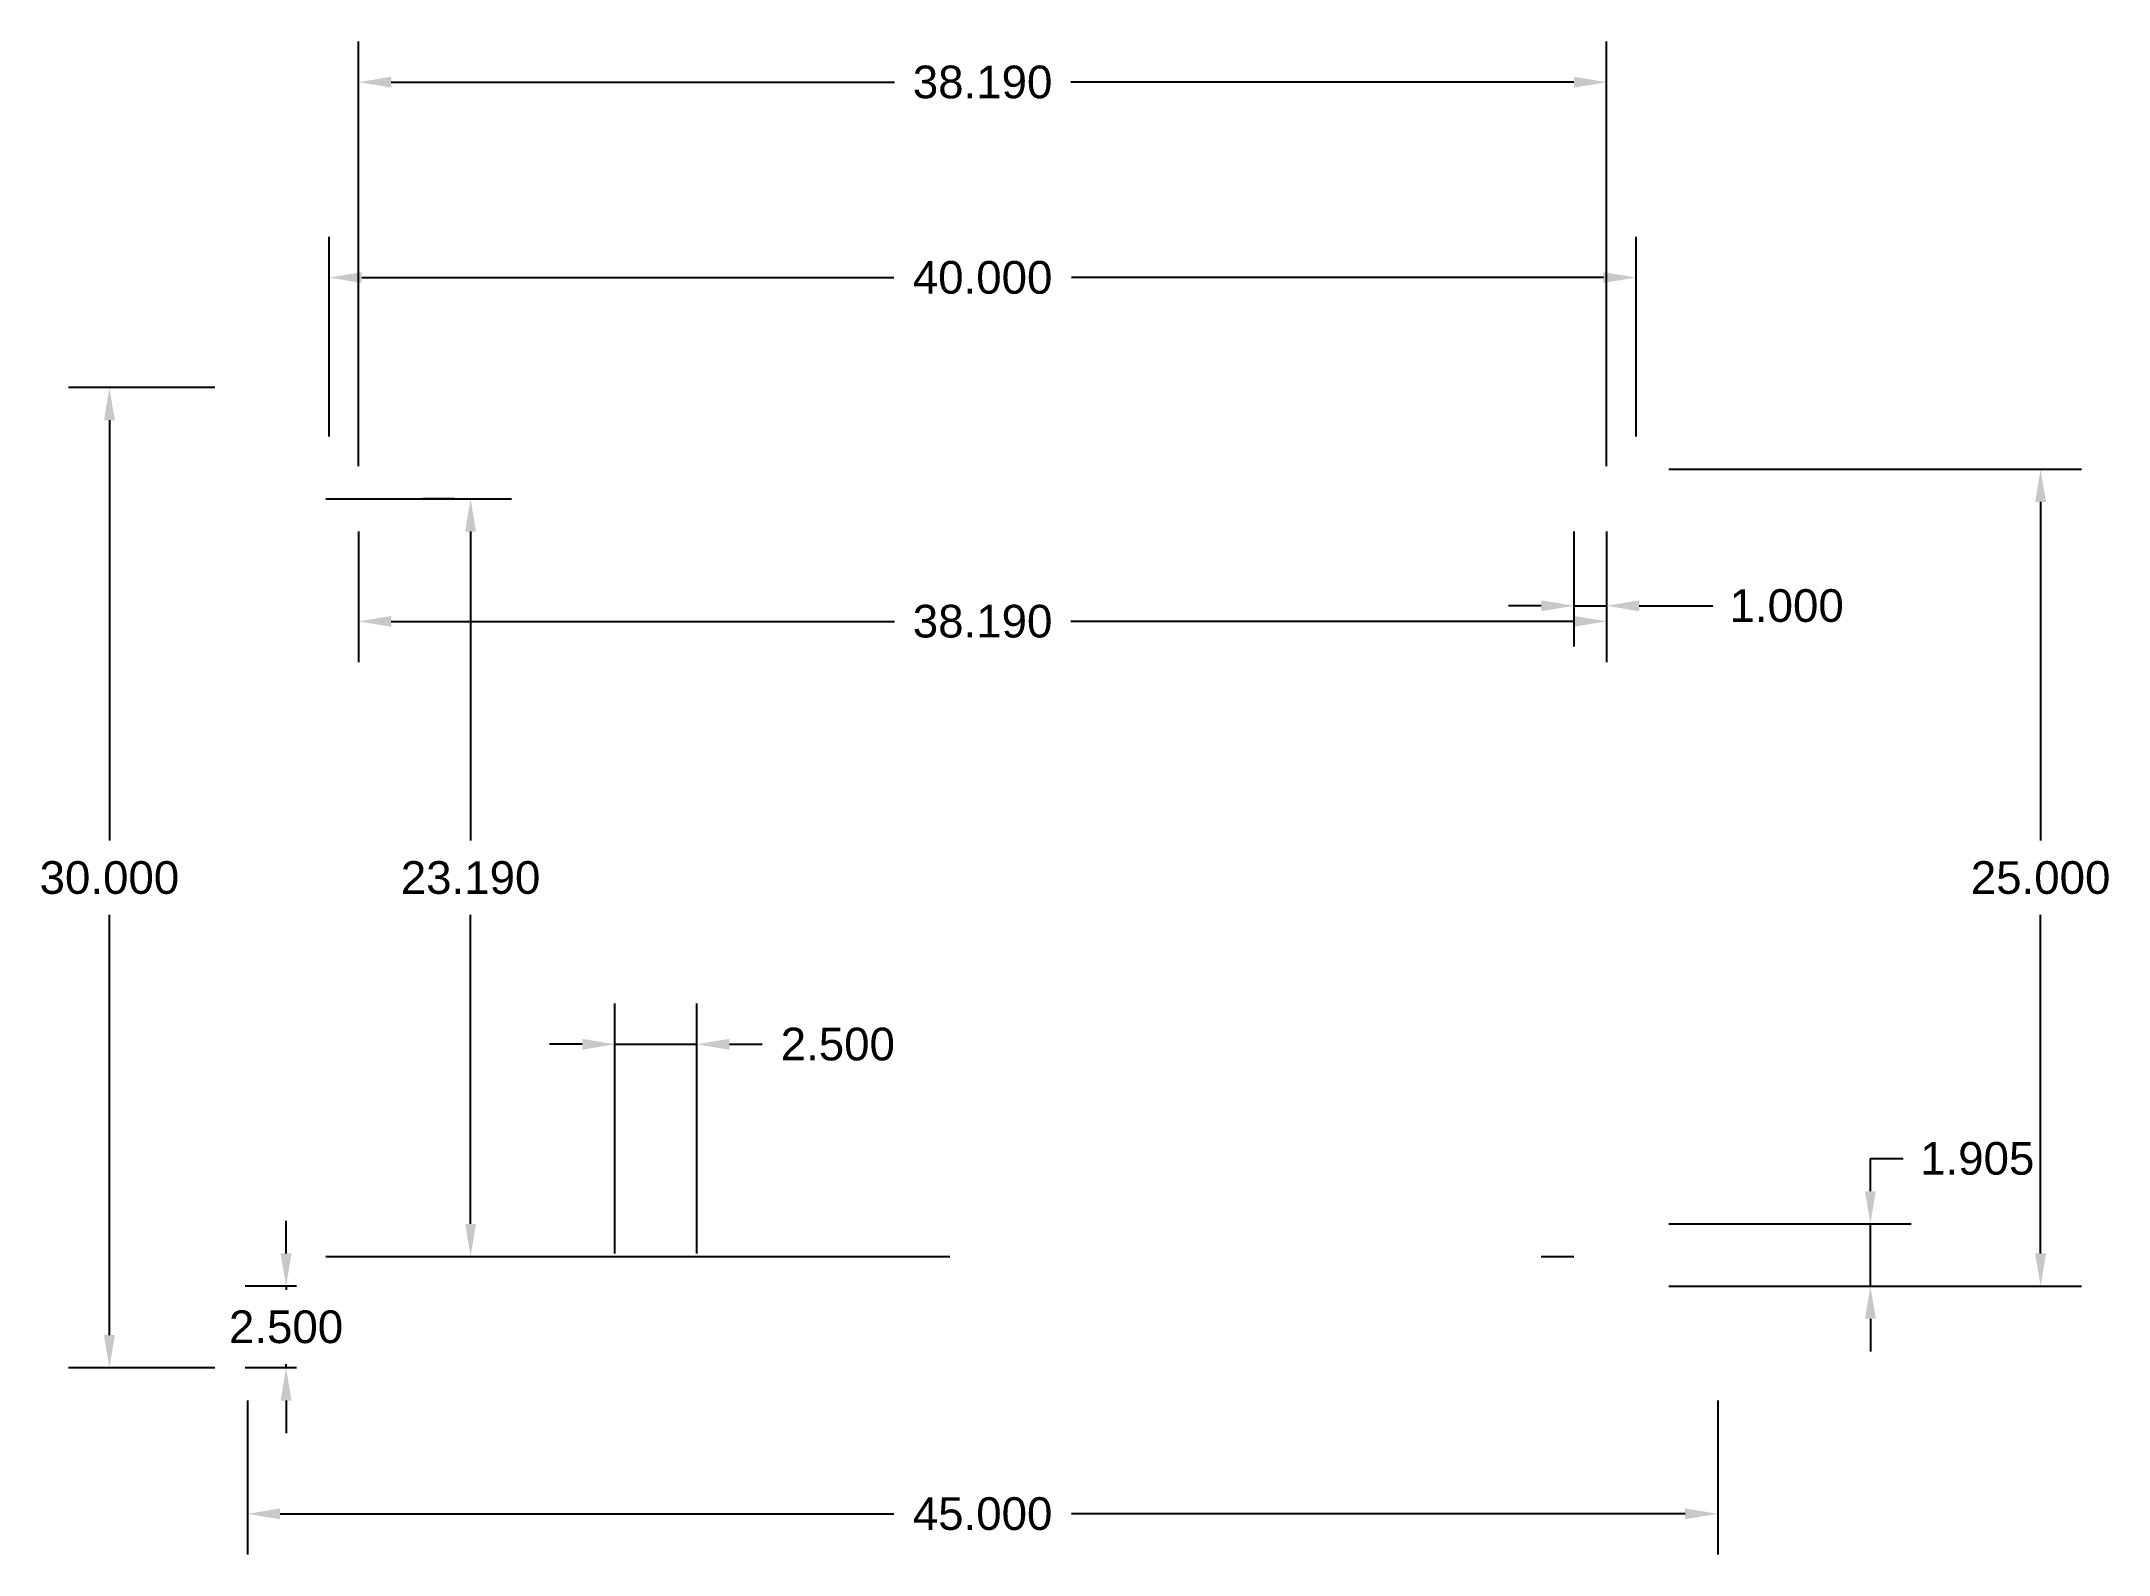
# Model space of a CAD drawing. Header units: millimetres. Extents: x 37.3 to 100.5, y 48.6 to 94.9.
import ezdxf

# ---------------------------------------------------------------- set-up
doc = ezdxf.new("R2010")
doc.units = ezdxf.units.MM
doc.styles.get("Standard").update_dxf_attribs({"font": 'arial.ttf'})
doc.dimstyles.new('MCI', dxfattribs={"dimtxt": 1, "dimasz": 1, "dimexe": 1.25, "dimexo": 1, "dimtad": 0, "dimtih": 1, "dimtoh": 1, "dimzin": 1, "dimdsep": 46, "dimtxsty": 'Standard', "dimcen": 2.5, "dimadec": 0, "dimazin": 0, "dimtm": 1e-09, "dimtfac": 1, "dimtmove": 0, "dimatfit": 3, "dimfxl": 1, "dimarcsym": 0})

# ---------------------------------------------------------------- blocks, each defined once
blk = doc.blocks.new('*D7')
at = {"layer": 'Defpoints', "color": 0, "lineweight": -2, "transparency": 16777216}
for p, q in [((46.977, 81.944), (46.977, 94.948)), ((85.167, 81.944), (85.167, 94.948)), ((47.977, 93.698), (63.374, 93.698)), ((84.167, 93.698), (68.771, 93.698))]:
    blk.add_line(p, q, dxfattribs=at)
at = {"layer": 'Defpoints', "color": 0, "transparency": 16777216}
for p in [(46.977, 93.698), (46.977, 80.944, 21.935), (85.167, 80.944, 21.935)]:
    blk.add_point(p, dxfattribs=at)
for points in [[(47.977, 93.864), (47.977, 93.531), (46.977, 93.698)], [(84.167, 93.864), (84.167, 93.531), (85.167, 93.698)]]:
    blk.add_solid(points, dxfattribs=at)
at = {"layer": 'Defpoints', "color": 0, "transparency": 16777216, "insert": (66.072, 93.698), "char_height": 1, "attachment_point": 5}
blk.add_mtext('38.190', dxfattribs=at)
blk = doc.blocks.new('*D8')
at = {"layer": 'Defpoints', "color": 0, "lineweight": -2, "transparency": 16777216}
for p, q in [((42.572, 84.349), (38.1, 84.349)), ((39.35, 83.349), (39.35, 70.485)), ((39.35, 55.349), (39.35, 68.213)), ((42.572, 54.349), (38.1, 54.349))]:
    blk.add_line(p, q, dxfattribs=at)
at = {"layer": 'Defpoints', "color": 0, "transparency": 16777216}
for p in [(43.572, 84.349, 21.935), (39.35, 54.349), (43.572, 54.349, 21.935)]:
    blk.add_point(p, dxfattribs=at)
for points in [[(39.183, 83.349), (39.517, 83.349), (39.35, 84.349)], [(39.183, 55.349), (39.517, 55.349), (39.35, 54.349)]]:
    blk.add_solid(points, dxfattribs=at)
at = {"layer": 'Defpoints', "color": 0, "transparency": 16777216, "insert": (39.35, 69.349), "char_height": 1, "attachment_point": 5}
blk.add_mtext('30.000', dxfattribs=at)
blk = doc.blocks.new('*D9')
at = {"layer": 'Defpoints', "color": 0, "lineweight": -2, "transparency": 16777216}
for p, q in [((43.572, 53.349), (43.572, 48.631)), ((88.572, 53.349), (88.572, 48.631)), ((44.572, 49.881), (63.353, 49.881)), ((87.572, 49.881), (68.792, 49.881))]:
    blk.add_line(p, q, dxfattribs=at)
at = {"layer": 'Defpoints', "color": 0, "transparency": 16777216}
for p in [(43.572, 54.349, 21.935), (88.572, 54.349, 21.935), (88.572, 49.881)]:
    blk.add_point(p, dxfattribs=at)
for points in [[(44.572, 50.048), (44.572, 49.715), (43.572, 49.881)], [(87.572, 50.048), (87.572, 49.715), (88.572, 49.881)]]:
    blk.add_solid(points, dxfattribs=at)
at = {"layer": 'Defpoints', "color": 0, "transparency": 16777216, "insert": (66.072, 49.881), "char_height": 1, "attachment_point": 5}
blk.add_mtext('45.000', dxfattribs=at)
blk = doc.blocks.new('*D10')
at = {"layer": 'Defpoints', "color": 0, "lineweight": -2, "transparency": 16777216}
for p, q in [((87.072, 81.849), (99.7, 81.849)), ((98.45, 80.849), (98.45, 70.484)), ((98.45, 57.849), (98.45, 68.213)), ((87.072, 56.849), (99.7, 56.849))]:
    blk.add_line(p, q, dxfattribs=at)
at = {"layer": 'Defpoints', "color": 0, "transparency": 16777216}
for p in [(86.072, 81.849, 18.125), (86.072, 56.849, 18.125), (98.45, 56.849)]:
    blk.add_point(p, dxfattribs=at)
for points in [[(98.283, 80.849), (98.617, 80.849), (98.45, 81.849)], [(98.283, 57.849), (98.617, 57.849), (98.45, 56.849)]]:
    blk.add_solid(points, dxfattribs=at)
at = {"layer": 'Defpoints', "color": 0, "transparency": 16777216, "insert": (98.45, 69.349), "char_height": 1, "attachment_point": 5}
blk.add_mtext('25.000', dxfattribs=at)
blk = doc.blocks.new('*D11')
at = {"layer": 'Defpoints', "color": 0, "lineweight": -2, "transparency": 16777216}
for p, q in [((46.072, 82.849), (46.072, 88.968)), ((86.072, 82.849), (86.072, 88.968)), ((47.072, 87.718), (63.353, 87.718)), ((85.072, 87.718), (68.792, 87.718))]:
    blk.add_line(p, q, dxfattribs=at)
at = {"layer": 'Defpoints', "color": 0, "transparency": 16777216}
for p in [(86.072, 87.718), (46.072, 81.849, 18.125), (86.072, 81.849, 18.125)]:
    blk.add_point(p, dxfattribs=at)
for points in [[(47.072, 87.885), (47.072, 87.552), (46.072, 87.718)], [(85.072, 87.885), (85.072, 87.552), (86.072, 87.718)]]:
    blk.add_solid(points, dxfattribs=at)
at = {"layer": 'Defpoints', "color": 0, "transparency": 16777216, "insert": (66.072, 87.718), "char_height": 1, "attachment_point": 5}
blk.add_mtext('40.000', dxfattribs=at)
blk = doc.blocks.new('*D12')
at = {"layer": 'Defpoints', "color": 0, "lineweight": -2, "transparency": 16777216}
for p, q in [((93.242, 59.754), (93.242, 60.754)), ((93.242, 60.754), (94.242, 60.754)), ((87.072, 58.754), (94.492, 58.754)), ((93.242, 56.849), (93.242, 58.754)), ((87.072, 56.849), (94.492, 56.849)), ((93.242, 55.849), (93.242, 54.849))]:
    blk.add_line(p, q, dxfattribs=at)
at = {"layer": 'Defpoints', "color": 0, "transparency": 16777216}
for p in [(86.072, 58.754, 18.125), (93.242, 58.754), (86.072, 56.849, 18.125)]:
    blk.add_point(p, dxfattribs=at)
for points in [[(93.075, 59.754), (93.408, 59.754), (93.242, 58.754)], [(93.075, 55.849), (93.408, 55.849), (93.242, 56.849)]]:
    blk.add_solid(points, dxfattribs=at)
at = {"layer": 'Defpoints', "color": 0, "transparency": 16777216, "insert": (96.511, 60.754), "char_height": 1, "attachment_point": 5}
blk.add_mtext('1.905', dxfattribs=at)
blk = doc.blocks.new('*D13')
at = {"layer": 'Defpoints', "color": 0, "lineweight": -2, "transparency": 16777216}
for p, q in [((54.822, 57.849), (54.822, 65.502)), ((57.322, 57.849), (57.322, 65.502)), ((53.822, 64.252), (52.822, 64.252)), ((54.822, 64.252), (57.322, 64.252)), ((58.322, 64.252), (59.322, 64.252))]:
    blk.add_line(p, q, dxfattribs=at)
at = {"layer": 'Defpoints', "color": 0, "transparency": 16777216}
for p in [(57.322, 64.252), (54.822, 56.849, 23.185), (57.322, 56.849, 23.185)]:
    blk.add_point(p, dxfattribs=at)
for points in [[(53.822, 64.419), (53.822, 64.085), (54.822, 64.252)], [(58.322, 64.419), (58.322, 64.085), (57.322, 64.252)]]:
    blk.add_solid(points, dxfattribs=at)
at = {"layer": 'Defpoints', "color": 0, "transparency": 16777216, "insert": (61.641, 64.252), "char_height": 1, "attachment_point": 5}
blk.add_mtext('2.500', dxfattribs=at)
blk = doc.blocks.new('*D14')
at = {"layer": 'Defpoints', "color": 0, "lineweight": -2, "transparency": 16777216}
for p, q in [((44.756, 57.849), (44.756, 58.849)), ((45.072, 56.849), (43.506, 56.849)), ((44.756, 56.849), (44.756, 56.734)), ((44.756, 54.349), (44.756, 54.463)), ((45.072, 54.349), (43.506, 54.349)), ((44.756, 53.349), (44.756, 52.349))]:
    blk.add_line(p, q, dxfattribs=at)
at = {"layer": 'Defpoints', "color": 0, "transparency": 16777216}
for p in [(46.072, 56.849, 21.935), (44.756, 54.349), (46.072, 54.349, 21.935)]:
    blk.add_point(p, dxfattribs=at)
for points in [[(44.589, 57.849), (44.923, 57.849), (44.756, 56.849)], [(44.589, 53.349), (44.923, 53.349), (44.756, 54.349)]]:
    blk.add_solid(points, dxfattribs=at)
at = {"layer": 'Defpoints', "color": 0, "transparency": 16777216, "insert": (44.756, 55.599), "char_height": 1, "attachment_point": 5}
blk.add_mtext('2.500', dxfattribs=at)
blk = doc.blocks.new('*D15')
at = {"layer": 'Defpoints', "color": 0, "lineweight": -2, "transparency": 16777216}
for p, q in [((46.977, 79.944), (46.977, 75.945)), ((85.167, 79.944), (85.167, 75.945)), ((47.977, 77.195), (63.374, 77.195)), ((84.167, 77.195), (68.771, 77.195))]:
    blk.add_line(p, q, dxfattribs=at)
at = {"layer": 'Defpoints', "color": 0, "transparency": 16777216}
for p in [(46.977, 80.944, 20.03), (85.167, 80.944, 20.03), (85.167, 77.195)]:
    blk.add_point(p, dxfattribs=at)
for points in [[(47.977, 77.362), (47.977, 77.029), (46.977, 77.195)], [(84.167, 77.362), (84.167, 77.029), (85.167, 77.195)]]:
    blk.add_solid(points, dxfattribs=at)
at = {"layer": 'Defpoints', "color": 0, "transparency": 16777216, "insert": (66.072, 77.195), "char_height": 1, "attachment_point": 5}
blk.add_mtext('38.190', dxfattribs=at)
blk = doc.blocks.new('*D16')
at = {"layer": 'Defpoints', "color": 0, "lineweight": -2, "transparency": 16777216}
for p, q in [((84.167, 79.944), (84.167, 76.423)), ((85.167, 79.944), (85.167, 76.423)), ((83.167, 77.673), (82.167, 77.673)), ((84.167, 77.673), (85.167, 77.673)), ((86.167, 77.673), (88.416, 77.673))]:
    blk.add_line(p, q, dxfattribs=at)
at = {"layer": 'Defpoints', "color": 0, "transparency": 16777216}
for p in [(84.167, 80.944, 21.935), (85.167, 80.944, 21.935), (85.167, 77.673)]:
    blk.add_point(p, dxfattribs=at)
for points in [[(83.167, 77.84), (83.167, 77.506), (84.167, 77.673)], [(86.167, 77.84), (86.167, 77.506), (85.167, 77.673)]]:
    blk.add_solid(points, dxfattribs=at)
at = {"layer": 'Defpoints', "color": 0, "transparency": 16777216, "insert": (90.679, 77.673), "char_height": 1, "attachment_point": 5}
blk.add_mtext('1.000', dxfattribs=at)
blk = doc.blocks.new('*D17')
at = {"layer": 'Defpoints', "color": 0, "lineweight": -2, "transparency": 16777216}
for p, q in [((46.361, 80.944), (51.653, 80.944)), ((50.403, 79.944), (50.403, 70.485)), ((50.403, 58.754), (50.403, 68.213)), ((46.361, 57.754), (51.653, 57.754))]:
    blk.add_line(p, q, dxfattribs=at)
at = {"layer": 'Defpoints', "color": 0, "transparency": 16777216}
for p in [(45.361, 80.944, 20.03), (45.361, 57.754, 20.03), (50.403, 57.754)]:
    blk.add_point(p, dxfattribs=at)
for points in [[(50.236, 79.944), (50.57, 79.944), (50.403, 80.944)], [(50.236, 58.754), (50.57, 58.754), (50.403, 57.754)]]:
    blk.add_solid(points, dxfattribs=at)
at = {"layer": 'Defpoints', "color": 0, "transparency": 16777216, "insert": (50.403, 69.349), "char_height": 1, "attachment_point": 5}
blk.add_mtext('23.190', dxfattribs=at)

msp = doc.modelspace()

# ---------------------------------------------------------------- linework, layer by layer
for p, q in [((45.9774, 80.9437, 20), (49.8999, 80.9437, 20)), ((49.8999, 80.9437, 20), (48.9474, 80.9437, 20)), ((45.9774, 57.7537, 20), (65.0724, 57.7537, 20)), ((83.1674, 57.7537, 20), (84.1674, 57.7537, 20))]:
    msp.add_line(p, q)

# ---------------------------------------------------------------- dimensions: what is measured, and where the dimension line sits
at = {"layer": 'Defpoints'}
for base, p1, p2, angle, picture, middle in [((46.9774, 93.6978, 21.905), (85.1674, 80.9437, 43.84), (46.9774, 80.9437, 43.84), 180, '*D7', (66.0724, 93.6978, 21.905)), ((86.0724, 87.7183, 21.905), (46.0724, 81.8487, 40.03), (86.0724, 81.8487, 40.03), 180, '*D11', (66.0724, 87.7183, 21.905)), ((39.35, 54.3487, 21.905), (43.5724, 84.3487, 43.84), (43.5724, 54.3487, 43.84), 270, '*D8', (39.35, 69.3487, 21.905)), ((98.4501, 56.8487, 21.905), (86.0724, 81.8487, 40.03), (86.0724, 56.8487, 40.03), 90, '*D10', (98.4501, 69.3487, 21.905)), ((50.403, 57.7537, 21.905), (45.3615, 80.9437, 41.935), (45.3615, 57.7537, 41.935), 90, '*D17', (50.403, 69.3487, 21.905)), ((57.3224, 64.2519, 21.905), (54.8224, 56.8487, 45.09), (57.3224, 56.8487, 45.09), 180, '*D13', (61.6414, 64.2519, 21.905)), ((93.2418, 58.7537, 21.905), (86.0724, 56.8487, 40.03), (86.0724, 58.7537, 40.03), 90, '*D12', (96.5107, 60.7537, 21.905))]:
    dim = msp.add_linear_dim(base=base, p1=p1, p2=p2, angle=angle, dimstyle='MCI', override={"dimdec": 3}, dxfattribs=at)
    dim.commit()
    dim.dimension.update_dxf_attribs({"geometry": picture, "text_midpoint": middle})
for base, p1, p2, picture, middle in [((85.1674, 77.1955, 21.905), (46.9774, 80.9437, 41.935), (85.1674, 80.9437, 41.935), '*D15', (66.0724, 77.1955, 21.905)), ((85.1674, 77.6728, 21.905), (84.1674, 80.9437, 43.84), (85.1674, 80.9437, 43.84), '*D16', (90.679, 77.6728, 21.905)), ((88.5724, 49.8812, 21.905), (43.5724, 54.3487, 43.84), (88.5724, 54.3487, 43.84), '*D9', (66.0724, 49.8812, 21.905))]:
    dim = msp.add_linear_dim(base=base, p1=p1, p2=p2, dimstyle='MCI', override={"dimdec": 3}, dxfattribs=at)
    dim.commit()
    dim.dimension.update_dxf_attribs({"geometry": picture, "text_midpoint": middle, "dimtype": 160})
dim = msp.add_linear_dim(base=(44.7561, 54.3487, 21.905), p1=(46.0724, 56.8487, 43.84), p2=(46.0724, 54.3487, 43.84), angle=270, dimstyle='MCI', override={"dimdec": 3}, dxfattribs=at)
dim.commit()
dim.dimension.update_dxf_attribs({"geometry": '*D14', "text_midpoint": (44.7561, 55.5987, 21.905), "dimtype": 160})

doc.saveas('drawing.dxf')
